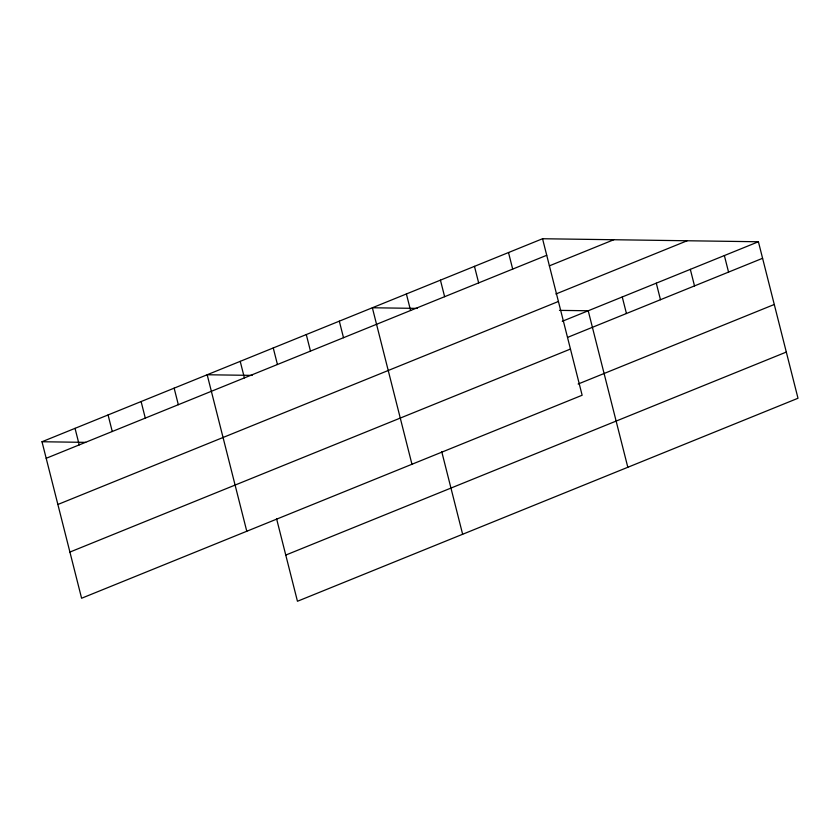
<?xml version="1.0" encoding="UTF-8"?>
<svg xmlns="http://www.w3.org/2000/svg" width="840" height="840" viewBox="0 0 840 840"><rect width="100%" height="100%" fill="white"/><g stroke="black" fill="none" stroke-linecap="round" stroke-linejoin="round"><path stroke-width="1.26" d="M542.546 238.739L582.141 395.241L81.596 598.248L42 441.745L542.546 238.739L758.404 241.752L798 398.255L297.455 601.262L276.581 518.763M46.19 458.294L546.725 255.287M549.35 265.86L613.778 239.736M555.88 294L687.162 240.755M57.876 504.483L558.411 301.476M562.254 321.3L758.404 241.752M567.63 337.365L762.583 258.3M69.909 552.069L570.454 349.052M578.13 384.027L774.27 304.479M285.768 555.072L786.314 352.065M417.344 308.395L372.362 307.766L411.957 464.268M559.472 310.369L588.221 310.769L627.816 467.271M252.168 375.385L207.175 374.756L246.782 531.258M42 441.745L85.743 442.365M724.364 255.559L728.553 272.097M690.323 269.356L694.512 285.905M656.292 283.164L660.471 299.712M622.251 296.971L626.441 313.509M508.505 252.546L512.694 269.094M474.464 266.353L478.653 282.891M440.433 280.151L444.623 296.699M406.392 293.958L410.582 310.506M441.767 451.763L462.641 534.261M339.318 321.163L343.507 337.712M306.285 334.562L310.475 351.11M273.252 347.959L277.442 364.507M240.219 361.358L244.398 377.906M174.143 388.154L178.332 404.702M141.109 401.552L145.288 418.1M108.077 414.95L112.255 431.498M75.033 428.348L79.223 444.895"/></g></svg>
